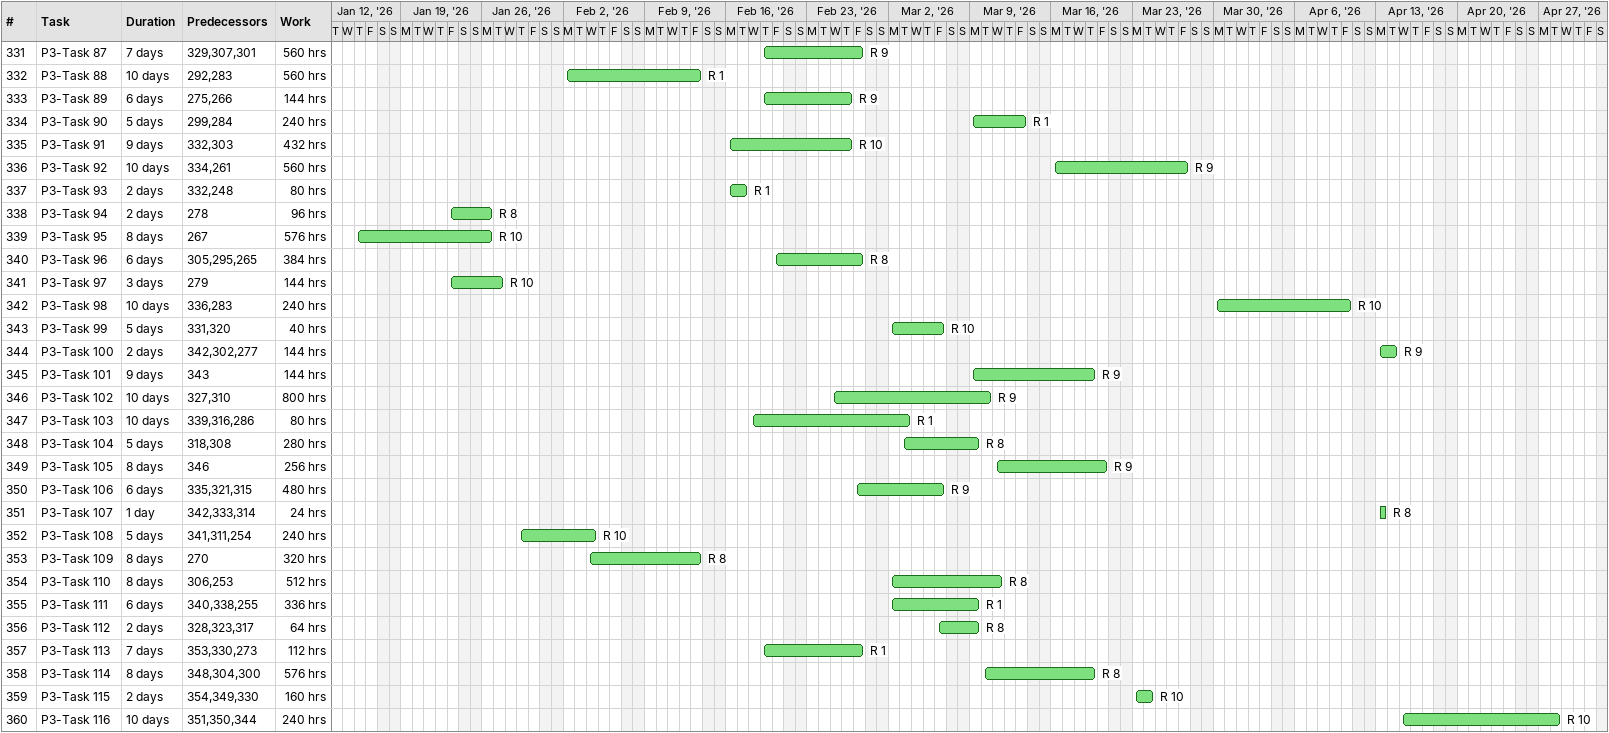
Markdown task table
| ID | Task | Duration | Start | Finish | Predecessors | Resources | Work (h) |
|---|---|---|---|---|---|---|---|
| 331 | P3-Task 87 | 7d | 2026-02-19 | 2026-02-27 | 329, 307, 301 | R 9 | 560 |
| 332 | P3-Task 88 | 10d | 2026-02-02 | 2026-02-13 | 292, 283 | R 1 | 560 |
| 333 | P3-Task 89 | 6d | 2026-02-19 | 2026-02-26 | 275, 266 | R 9 | 144 |
| 334 | P3-Task 90 | 5d | 2026-03-09 | 2026-03-13 | 299, 284 | R 1 | 240 |
| 335 | P3-Task 91 | 9d | 2026-02-16 | 2026-02-26 | 332, 303 | R 10 | 432 |
| 336 | P3-Task 92 | 10d | 2026-03-16 | 2026-03-27 | 334, 261 | R 9 | 560 |
| 337 | P3-Task 93 | 2d | 2026-02-16 | 2026-02-17 | 332, 248 | R 1 | 80 |
| 338 | P3-Task 94 | 2d | 2026-01-23 | 2026-01-26 | 278 | R 8 | 96 |
| 339 | P3-Task 95 | 8d | 2026-01-15 | 2026-01-26 | 267 | R 10 | 576 |
| 340 | P3-Task 96 | 6d | 2026-02-20 | 2026-02-27 | 305, 295, 265 | R 8 | 384 |
| 341 | P3-Task 97 | 3d | 2026-01-23 | 2026-01-27 | 279 | R 10 | 144 |
| 342 | P3-Task 98 | 10d | 2026-03-30 | 2026-04-10 | 336, 283 | R 10 | 240 |
| 343 | P3-Task 99 | 5d | 2026-03-02 | 2026-03-06 | 331, 320 | R 10 | 40 |
| 344 | P3-Task 100 | 2d | 2026-04-13 | 2026-04-14 | 342, 302, 277 | R 9 | 144 |
| 345 | P3-Task 101 | 9d | 2026-03-09 | 2026-03-19 | 343 | R 9 | 144 |
| 346 | P3-Task 102 | 10d | 2026-02-25 | 2026-03-10 | 327, 310 | R 9 | 800 |
| 347 | P3-Task 103 | 10d | 2026-02-18 | 2026-03-03 | 339, 316, 286 | R 1 | 80 |
| 348 | P3-Task 104 | 5d | 2026-03-03 | 2026-03-09 | 318, 308 | R 8 | 280 |
| 349 | P3-Task 105 | 8d | 2026-03-11 | 2026-03-20 | 346 | R 9 | 256 |
| 350 | P3-Task 106 | 6d | 2026-02-27 | 2026-03-06 | 335, 321, 315 | R 9 | 480 |
| 351 | P3-Task 107 | 1d | 2026-04-13 | 2026-04-13 | 342, 333, 314 | R 8 | 24 |
| 352 | P3-Task 108 | 5d | 2026-01-29 | 2026-02-04 | 341, 311, 254 | R 10 | 240 |
| 353 | P3-Task 109 | 8d | 2026-02-04 | 2026-02-13 | 270 | R 8 | 320 |
| 354 | P3-Task 110 | 8d | 2026-03-02 | 2026-03-11 | 306, 253 | R 8 | 512 |
| 355 | P3-Task 111 | 6d | 2026-03-02 | 2026-03-09 | 340, 338, 255 | R 1 | 336 |
| 356 | P3-Task 112 | 2d | 2026-03-06 | 2026-03-09 | 328, 323, 317 | R 8 | 64 |
| 357 | P3-Task 113 | 7d | 2026-02-19 | 2026-02-27 | 353, 330, 273 | R 1 | 112 |
| 358 | P3-Task 114 | 8d | 2026-03-10 | 2026-03-19 | 348, 304, 300 | R 8 | 576 |
| 359 | P3-Task 115 | 2d | 2026-03-23 | 2026-03-24 | 354, 349, 330 | R 10 | 160 |
| 360 | P3-Task 116 | 10d | 2026-04-15 | 2026-04-28 | 351, 350, 344 | R 10 | 240 |
